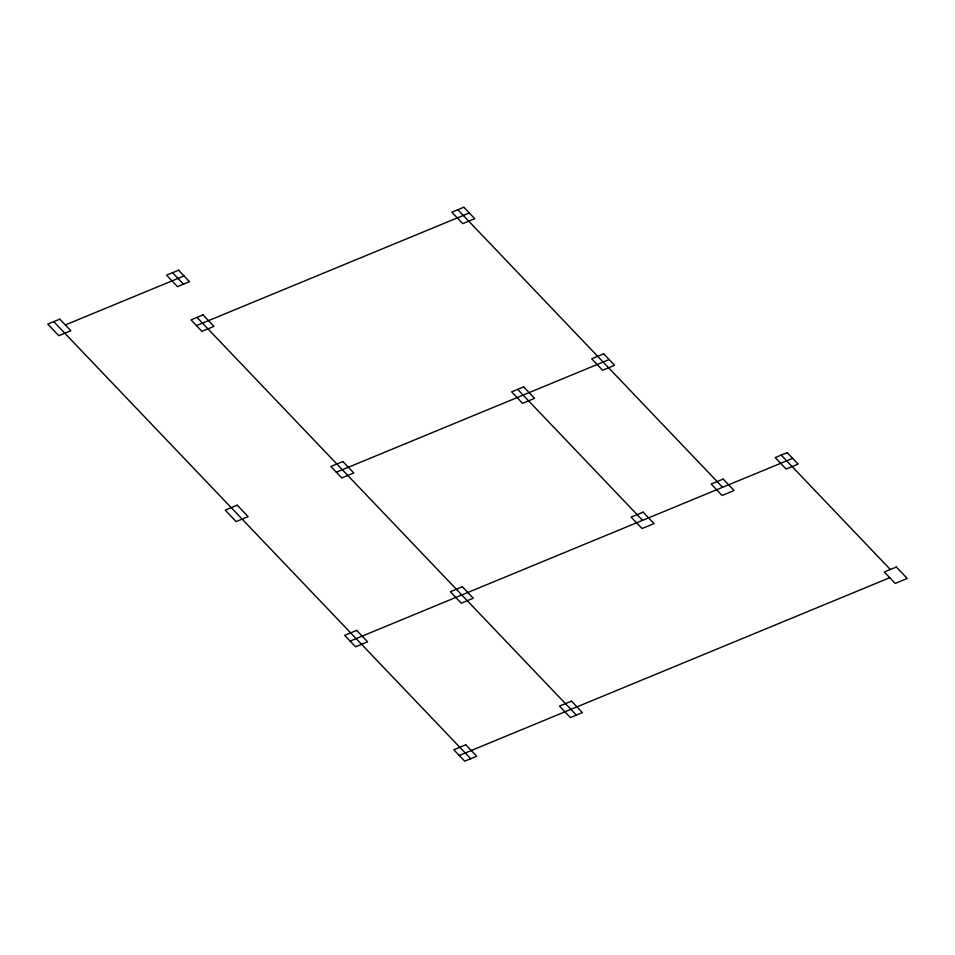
<?xml version="1.0" encoding="UTF-8"?>
<svg xmlns="http://www.w3.org/2000/svg" width="955" height="955" viewBox="0 0 955 955"><rect width="100%" height="100%" fill="white"/><g stroke="black" fill="none" stroke-linecap="round" stroke-linejoin="round"><path stroke-width="1.43" d="M65.298 324.963L184.017 275.935M196.467 325.607L469.287 212.953M336.339 472.224L609.159 359.569M350.127 641.091L792.662 458.364M459.26 755.477L889.774 577.703M781.202 455.117L890.323 569.502M457.827 209.706L722.613 487.289M517.646 389.365L642.584 520.332M172.473 272.617L183.551 284.22M197.017 317.406L576.39 715.092M53.755 321.632L470.72 758.724M59.759 319.149L47.75 324.115L58.828 335.718L70.825 330.764L59.759 319.149M178.549 270.205L166.54 275.171L177.463 286.619L189.472 281.665L178.549 270.205M203.021 314.923L191.012 319.877L201.935 331.337L213.944 326.383L203.021 314.923M463.832 207.223L451.822 212.189L462.745 223.637L474.754 218.683L463.832 207.223M237.21 505.171L225.201 510.125L236.124 521.585L248.133 516.631L237.21 505.171M342.881 461.54L330.872 466.494L341.795 477.954L353.804 472.988L342.881 461.54M523.65 386.894L511.641 391.848L522.576 403.308L534.585 398.342L523.65 386.894M603.691 353.839L591.682 358.805L602.605 370.254L614.614 365.299L603.691 353.839M356.681 630.407L344.671 635.362L355.594 646.822L367.603 641.856L356.681 630.407M462.351 586.776L450.342 591.73L461.265 603.178L473.274 598.224L462.351 586.776M643.121 512.131L631.112 517.085L642.035 528.533L654.044 523.579L643.121 512.131M723.162 479.076L711.153 484.03L722.076 495.49L734.085 490.536L723.162 479.076M787.207 452.634L775.197 457.588L786.12 469.048L798.129 464.082L787.207 452.634M465.801 744.793L453.792 749.747L464.715 761.207L476.724 756.253L465.801 744.793M571.472 701.161L559.463 706.115L570.386 717.575L582.395 712.621L571.472 701.161M896.327 567.019L884.318 571.985L895.241 583.433L907.25 578.479L896.327 567.019"/></g></svg>
